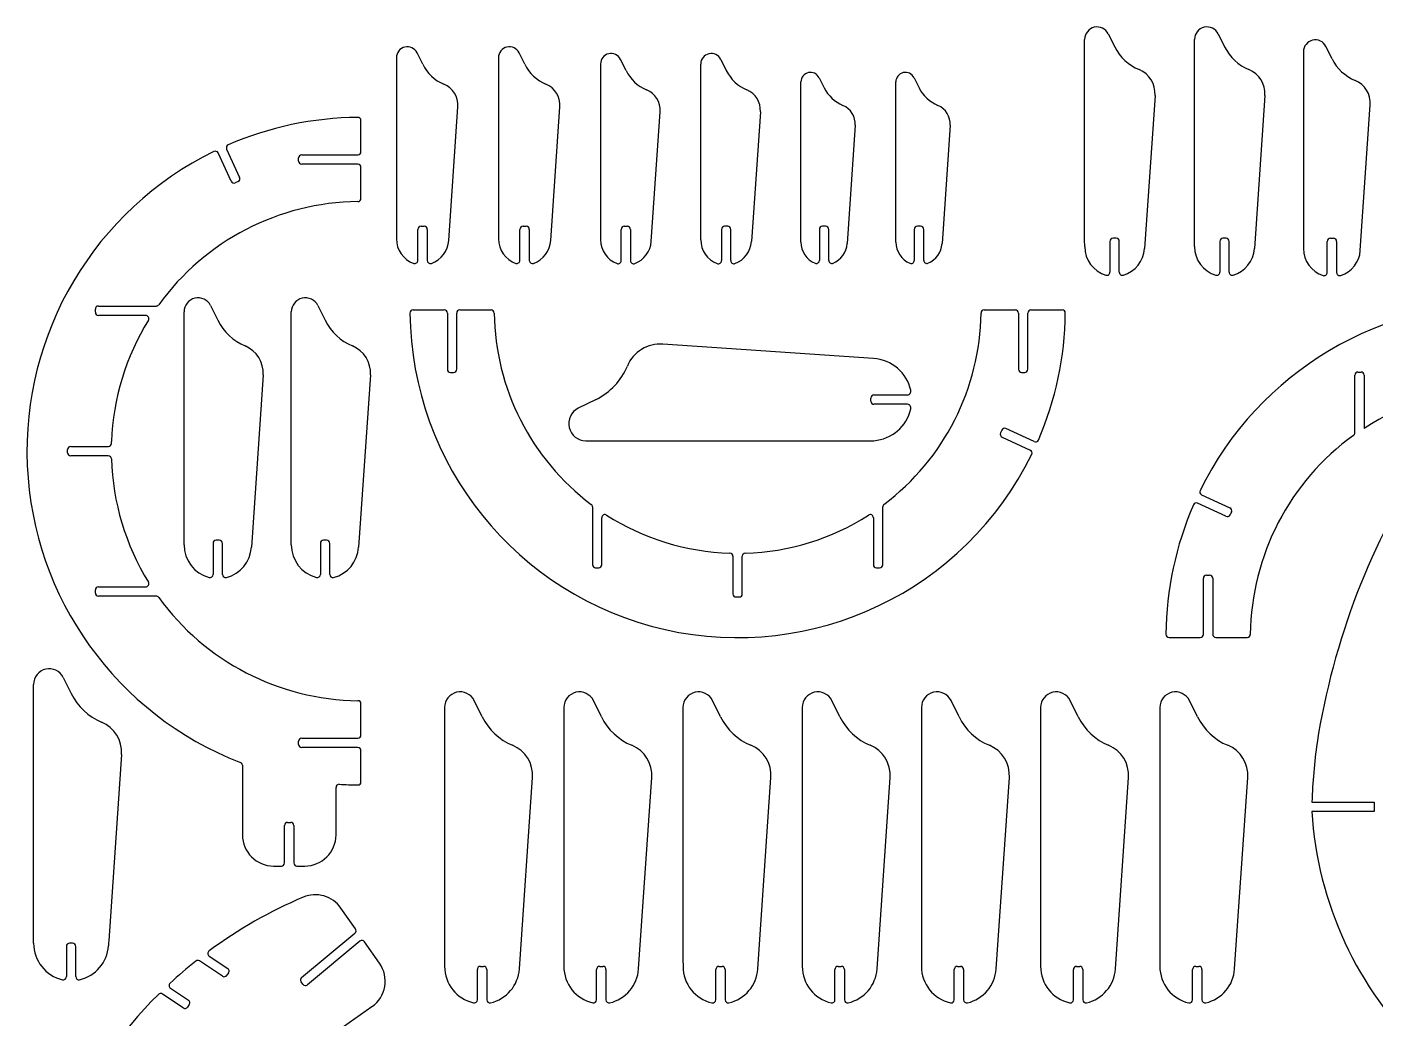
# Model space of a CAD drawing. Extents: x 0 to 401, y 0 to 340.
# Drawn here: x 0 to 215.8, y 181.2 to 340 of the extents above; entities that cross this region are included whole.
import ezdxf

# ---------------------------------------------------------------- set-up
doc = ezdxf.new("R2010")
doc.units = 0
doc.layers.add('WHITE', color=7, linetype='CONTINUOUS')

msp = doc.modelspace()

# ---------------------------------------------------------------- linework, layer by layer
at = {"layer": 'WHITE', "linetype": 'CONTINUOUS'}
for p, q in [((173.111831, 338.878978), (174.142766, 336.800823)), ((190.701659, 338.87545), (191.728627, 336.800823)), ((169.325224, 305.615037), (169.325224, 337.991052)), ((186.913305, 305.615037), (186.913305, 337.991052)), ((208.925887, 334.893347), (207.95096, 336.858018)), ((59.146845, 335.063221), (59.146845, 306.864111)), ((63.353728, 334.012888), (62.454394, 335.832651)), ((75.484741, 335.063221), (75.484741, 306.864111)), ((79.692735, 334.012888), (78.792291, 335.832651)), ((95.900715, 333.013634), (95.030262, 334.783428)), ((111.078373, 334.783428), (111.947729, 333.013628)), ((204.350388, 336.0214), (204.350388, 305.615037)), ((91.822638, 334.033984), (91.822638, 306.703119)), ((107.860757, 306.703119), (107.860757, 334.033984)), ((123.898876, 306.343386), (123.898876, 331.174991)), ((126.818153, 331.85031), (127.626115, 330.246789)), ((139.097616, 306.343386), (139.097616, 331.174991)), ((142.017109, 331.849868), (142.814863, 330.246789)), ((180.586703, 329.016579), (178.908124, 304.494755)), ((198.173852, 329.016589), (196.495096, 304.494755)), ((67.521752, 305.783801), (68.980668, 327.219749)), ((83.858538, 305.783801), (85.318559, 327.219667)), ((99.936617, 305.623923), (101.359735, 326.41892)), ((117.403687, 326.418514), (115.984739, 305.623919)), ((213.452534, 304.194978), (215.051349, 327.497715)), ((53.471049, 320.013259), (53.459945, 325.009575)), ((132.594097, 324.240696), (131.30339, 305.295274)), ((147.791176, 324.240128), (146.492138, 305.295274)), ((32.687557, 315.276768), (30.599104, 319.803415)), ((31.96698, 320.432948), (34.046535, 315.901711)), ((43.979192, 319.513629), (52.971419, 319.513629)), ((43.478452, 318.51437), (43.478452, 319.013999)), ((52.971419, 318.01474), (43.979186, 318.015855)), ((53.471049, 312.518811), (53.469938, 317.515105)), ((33.805618, 315.24679), (33.354289, 315.041461)), ((59.146845, 306.864111), (59.138639, 306.364111)), ((62.584298, 302.596162), (62.584298, 307.572475)), ((63.083928, 308.072105), (63.583558, 308.072105)), ((64.083188, 307.572475), (64.083188, 302.596162)), ((75.484741, 306.864111), (75.476536, 306.364111)), ((78.922195, 302.596162), (78.922195, 307.572475)), ((79.421825, 308.072105), (79.921458, 308.070994)), ((80.421084, 307.572475), (80.421084, 302.596162)), ((91.822638, 306.703119), (91.823448, 306.364111)), ((95.130188, 302.566184), (95.130188, 307.572475)), ((95.629818, 308.072105), (96.129451, 308.070994)), ((96.629077, 307.572475), (96.626829, 302.566197)), ((107.861555, 306.364111), (107.860757, 306.703119)), ((111.178299, 307.572475), (111.178299, 302.566184)), ((112.177554, 308.070994), (111.677929, 308.072105)), ((112.664948, 302.56622), (112.677189, 307.572475)), ((126.856685, 307.572475), (126.856685, 302.596162)), ((127.855939, 308.070994), (127.356314, 308.072105)), ((128.355574, 302.596162), (128.355574, 307.572475)), ((142.055425, 307.572475), (142.055425, 302.596162)), ((143.05579, 308.070994), (142.555055, 308.072105)), ((143.555425, 302.596162), (143.555425, 307.572475)), ((59.138639, 306.364111), (59.138639, 306.063572)), ((75.476536, 306.364111), (75.476536, 306.063572)), ((91.823448, 306.364111), (91.823448, 305.903715)), ((107.861555, 305.903715), (107.861555, 306.364111)), ((123.907288, 305.843386), (123.898876, 306.343386)), ((123.907288, 305.543978), (123.907288, 305.843386)), ((139.096036, 305.843373), (139.097616, 306.343386)), ((139.096036, 305.543978), (139.096036, 305.843373)), ((169.336778, 305.115037), (169.325224, 305.615037)), ((169.336778, 304.814485), (169.336778, 305.115037)), ((173.372226, 305.645014), (173.372226, 300.707561)), ((174.372595, 306.143534), (173.872966, 306.143534)), ((174.869286, 300.707539), (174.871115, 305.645014)), ((186.922639, 305.115037), (186.913305, 305.615037)), ((186.922639, 304.814485), (186.922639, 305.115037)), ((190.959197, 305.645014), (190.959197, 300.707561)), ((191.958457, 306.143534), (191.458827, 306.143534)), ((192.457368, 300.707537), (192.458087, 305.645014)), ((204.349892, 305.115037), (204.348303, 304.504733)), ((204.350388, 305.615037), (204.349892, 305.115037)), ((208.156457, 300.648716), (208.156457, 305.645014)), ((208.657197, 306.143534), (209.155717, 306.143534)), ((209.655347, 305.645014), (209.655347, 300.648716)), ((10.952547, 294.282321), (10.952547, 294.781951)), ((11.452177, 295.281581), (20.685336, 295.280936)), ((19.016573, 293.782691), (11.452177, 293.782691)), ((25.142948, 257.829326), (25.143146, 294.352269)), ((29.404323, 295.349269), (30.559134, 293.003268)), ((42.320421, 257.829326), (42.320421, 294.352269)), ((46.581599, 295.349268), (47.735298, 293.003268)), ((61.815978, 294.66204), (66.802284, 294.660929)), ((67.300804, 294.16241), (67.300804, 285.169072)), ((68.799694, 285.169072), (68.799694, 294.16241)), ((69.300434, 294.66204), (74.306725, 294.66204)), ((153.237142, 294.66204), (158.23344, 294.66204)), ((158.73307, 294.16241), (158.73307, 285.169072)), ((160.23196, 285.169072), (160.23196, 294.16241)), ((160.73159, 294.66204), (165.727888, 294.66204)), ((135.535951, 286.878225), (101.81044, 289.189582)), ((37.810464, 284.259887), (35.924048, 256.660192)), ((54.988844, 284.259813), (53.101323, 256.660192)), ((67.801544, 284.669442), (68.300064, 284.669442)), ((159.2327, 284.669442), (159.73233, 284.669442)), ((212.573185, 274.986615), (212.573185, 284.219775)), ((213.072815, 284.720516), (213.572445, 284.720516)), ((214.072075, 284.219775), (214.072075, 275.687496)), ((135.585174, 281.0471), (140.971924, 281.0471)), ((91.107752, 280.331963), (88.25098, 278.924118)), ((135.085174, 280.0471), (135.085174, 280.5471)), ((140.971924, 279.5471), (135.585174, 279.5471)), ((156.065047, 275.417407), (155.856313, 274.96663)), ((156.095025, 274.297126), (160.621671, 272.208673)), ((161.252315, 273.578769), (156.720369, 275.65814)), ((6.505842, 271.798977), (6.505842, 272.298607)), ((7.005471, 272.798237), (13.031226, 272.798237)), ((13.531226, 273.298237), (13.531226, 273.597589)), ((89.468966, 273.707982), (134.286876, 273.707982)), ((134.286876, 273.707982), (135.085214, 273.70446)), ((135.085214, 273.70446), (135.585174, 273.724113)), ((13.021015, 271.299347), (7.005471, 271.299347)), ((191.938471, 261.61763), (187.411825, 263.706083)), ((188.041358, 265.075069), (192.564833, 262.979187)), ((90.534703, 263.125402), (90.534705, 253.852263)), ((92.032483, 253.852272), (92.032483, 261.38669)), ((135.500281, 261.38669), (135.500281, 253.852272)), ((136.999171, 253.852272), (136.999171, 263.125402)), ((192.81782, 262.316002), (192.601487, 261.870223)), ((25.142948, 257.029909), (25.142948, 257.829326)), ((29.788593, 257.26974), (29.788593, 252.293427)), ((30.787853, 257.76937), (30.288223, 257.76937)), ((31.288593, 252.293427), (31.288593, 257.26974)), ((42.321334, 257.329326), (42.320421, 257.829326)), ((42.321334, 257.029909), (42.321334, 257.329326)), ((46.965868, 257.26974), (46.965868, 252.293427)), ((47.965131, 257.768259), (47.465498, 257.76937)), ((48.464758, 252.293427), (48.464758, 257.26974)), ((113.018047, 255.212375), (113.018049, 249.195713)), ((114.515827, 249.195721), (114.515827, 255.222281)), ((91.033223, 253.352642), (91.533963, 253.352642)), ((135.999911, 253.352642), (136.499541, 253.352642)), ((188.332254, 242.701643), (188.332254, 251.693871)), ((188.830774, 252.193501), (189.330404, 252.193501)), ((189.830033, 251.693871), (189.830033, 242.701643)), ((10.952547, 249.315633), (10.952547, 249.815263)), ((11.452177, 250.314892), (19.016573, 250.314892)), ((20.685337, 248.816003), (11.452177, 248.816003)), ((113.516567, 248.696092), (114.017307, 248.696092)), ((182.845208, 242.202014), (187.832624, 242.202014)), ((190.330774, 242.202014), (195.335955, 242.202014)), ((5.806629, 235.805232), (7.095405, 233.208676)), ((1.069869, 193.227183), (1.069869, 234.696463)), ((53.471049, 226.582474), (53.461131, 231.578816)), ((66.86113, 230.989209), (66.86113, 190.319338)), ((72.877784, 229.490319), (71.597621, 232.098387)), ((85.946991, 230.989209), (85.946991, 190.319338)), ((91.962534, 229.490319), (90.683759, 232.097963)), ((105.022859, 230.989209), (105.022859, 190.319338)), ((111.048396, 229.490319), (109.75935, 232.098387)), ((124.10872, 230.989209), (124.10872, 190.319338)), ((130.134257, 229.490319), (128.845487, 232.097966)), ((143.195692, 230.989209), (143.195692, 190.319338)), ((149.210125, 229.490319), (147.931073, 232.098387)), ((162.280442, 230.989209), (162.280442, 190.319338)), ((168.297096, 229.490319), (167.016934, 232.098387)), ((181.356311, 230.989209), (181.356311, 190.319338)), ((187.382957, 229.490319), (186.09482, 232.09444)), ((43.478452, 225.083584), (43.478452, 225.583214)), ((52.971419, 224.585064), (43.979191, 224.585069)), ((43.979192, 226.082844), (52.971419, 226.082844)), ((15.146501, 223.485053), (13.100956, 193.616895)), ((53.471049, 219.088025), (53.469934, 224.08433)), ((34.486225, 221.726071), (34.486225, 210.594318)), ((49.475121, 210.594318), (49.475121, 218.198684)), ((78.832262, 189.110233), (80.930707, 219.767522)), ((97.919233, 189.110233), (100.016568, 219.767522)), ((117.003984, 189.110233), (119.098728, 219.767773)), ((136.089845, 189.110233), (138.184589, 219.767773)), ((155.165713, 189.110233), (157.270456, 219.767855)), ((174.252684, 189.110233), (176.35002, 219.767522)), ((193.337435, 189.110233), (195.432185, 219.767855)), ((205.694736, 215.850615), (215.690875, 215.850424)), ((215.690875, 215.850424), (215.690875, 214.351534)), ((215.690875, 214.351534), (205.698278, 214.351534)), ((41.230117, 206.097649), (41.230117, 212.094318)), ((41.729747, 212.592837), (42.229378, 212.592832)), ((42.730117, 212.094318), (42.730117, 206.097649)), ((39.482523, 205.598019), (40.731598, 205.598019)), ((43.229747, 205.598019), (44.478822, 205.598019)), ((52.596976, 195.522108), (50.263426, 198.863008)), ((43.965703, 187.745208), (52.51287, 194.855977)), ((6.315982, 192.727554), (6.315982, 187.881144)), ((7.315247, 193.226068), (6.815612, 193.227183)), ((7.815114, 187.881144), (7.815982, 192.727554)), ((13.073334, 193.317467), (13.050993, 192.817487)), ((13.100956, 193.616895), (13.073334, 193.317467)), ((53.305106, 193.568579), (44.897401, 186.572114)), ((56.448843, 190.029552), (54.034249, 193.471399)), ((31.315315, 187.947777), (27.62131, 190.399278)), ((29.170163, 191.178701), (32.146846, 189.200167)), ((66.86113, 190.319338), (66.855121, 189.819338)), ((85.946991, 190.319338), (85.940982, 189.819338)), ((105.022859, 190.319338), (105.025733, 189.819338)), ((124.10872, 190.319338), (124.111594, 189.819338)), ((143.195692, 190.319338), (143.187462, 189.819338)), ((162.280442, 190.319338), (162.273323, 189.819338)), ((181.356311, 190.319338), (181.359184, 189.819338)), ((32.286743, 188.510677), (32.00695, 188.090988)), ((66.855121, 189.819338), (66.855121, 189.51993)), ((72.107243, 184.165008), (72.107243, 189.0203)), ((72.606873, 189.51993), (73.106506, 189.518818)), ((73.606133, 189.0203), (73.606133, 184.165008)), ((85.940982, 189.819338), (85.940982, 189.51993)), ((91.193104, 184.165008), (91.193104, 189.0203)), ((91.692734, 189.51993), (92.192359, 189.518818)), ((92.691994, 189.0203), (92.691994, 184.165008)), ((105.025733, 189.819338), (105.025733, 189.51993)), ((110.270083, 184.165008), (110.270083, 189.0203)), ((110.768603, 189.51993), (111.268233, 189.51993)), ((111.768973, 189.0203), (111.768973, 184.165008)), ((124.111594, 189.819338), (124.111594, 189.51993)), ((129.354834, 184.165008), (129.354834, 189.0203)), ((129.854464, 189.51993), (130.354088, 189.518818)), ((130.853724, 189.0203), (130.853724, 184.165008)), ((143.187462, 189.819338), (143.187462, 189.51993)), ((148.441805, 184.165008), (148.441805, 189.0203)), ((148.941435, 189.51993), (149.441065, 189.51882)), ((149.939585, 189.0203), (149.939585, 184.165008)), ((162.273323, 189.819338), (162.273323, 189.51993)), ((167.526556, 184.165008), (167.526556, 189.0203)), ((168.026186, 189.51993), (168.525816, 189.51993)), ((169.025446, 189.0203), (169.025446, 184.165008)), ((181.359184, 189.819338), (181.359184, 189.51993)), ((186.602424, 184.165008), (186.602424, 189.0203)), ((187.102054, 189.51993), (187.601684, 189.51993)), ((188.101314, 189.0203), (188.101314, 184.165008)), ((22.972515, 186.030735), (25.85151, 184.123927)), ((44.167941, 186.663157), (43.878156, 187.072854)), ((25.01998, 182.871536), (21.674604, 185.093209)), ((25.991406, 183.434438), (25.711614, 183.014749)), ((47.035817, 177.340064), (55.220864, 183.075815))]:
    msp.add_line(p, q, dxfattribs=at)
for centre, radius, start, end in [((171.322633, 337.991052), 1.997409, 26.39384, 180), ((188.910714, 337.991052), 1.997409, 26.28091, 180), ((60.886153, 335.080253), 1.739392, 25.630375, 180.561049), ((77.22405, 335.080253), 1.739392, 25.630375, 180.561049), ((180.946673, 340.157105), 7.586685, -153.743452, -112.610303), ((198.532475, 340.157225), 7.586685, -153.742443, -112.5322), ((206.247871, 336.0214), 1.897483, 26.16189, 180), ((93.508203, 334.058803), 1.685748, 25.458285, 180.843613), ((109.555451, 334.039971), 1.694704, 26.020602, 180.202438), ((215.390663, 338.079616), 7.207332, -153.762874, -112.580804), ((69.298213, 336.940719), 6.626394, -153.778419, -112.611), ((85.63722, 336.940719), 6.626394, -153.778419, -112.6199), ((101.665335, 335.860408), 6.429228, -153.7182, -112.5826), ((117.712348, 335.860408), 6.429229, -153.718151, -112.5735), ((125.436625, 331.174991), 1.53775, 26.05034, 180), ((140.635366, 331.174991), 1.53775, 26.03203, 180), ((176.432181, 329.307485), 4.164695, -4.0054, 67.44123), ((194.029564, 329.313395), 4.154903, -4.096412, 67.415469), ((65.353233, 327.467026), 3.635853, -3.899738, 67.398775), ((81.691161, 327.467476), 3.635853, -3.908141, 67.396565), ((132.882263, 332.833676), 5.858249, -153.795248, -112.663166), ((148.070969, 332.833762), 5.858249, -153.794318, -112.5822), ((211.105634, 327.772247), 3.955254, -3.980069, 67.438774), ((97.839148, 326.666285), 3.529267, -4.019137, 67.382638), ((113.887535, 326.670176), 3.525147, -4.093859, 67.362351), ((129.387032, 324.461075), 3.214627, -3.931, 67.34969), ((144.584458, 324.45808), 3.214117, -3.888259, 67.366711), ((53.475103, 272.047825), 53.463831, 90.550502, 113.42952), ((52.961427, 325.010668), 0.49852, -0.1257, 90.00001), ((53.455794, 272.045646), 53.455794, 116.112503, 248.844653), ((30.146057, 319.598333), 0.497303, 24.354903, 116.004212), ((32.422933, 320.644936), 0.502824, 114.204448, 204.935295), ((43.97697, 319.015115), 0.49852, 89.744641, 180.128177), ((52.971418, 320.01326), 0.499631, -89.999859, -0.000142), ((43.976971, 318.51437), 0.49852, 180, 270.2545), ((52.971419, 317.51622), 0.49852, -0.1282, 90), ((33.136114, 315.485502), 0.494745, -155.045249, -63.8333), ((33.596883, 315.695347), 0.494745, -65.045249, 24.65234), ((53.46154, 272.045716), 39.976471, 90.70248, 144.07987), ((52.97142, 312.518812), 0.49963, -90.00026, -0.000142), ((63.082816, 307.573587), 0.49852, 89.87225, 180.12775), ((63.584669, 307.573587), 0.49852, -0.12775, 90.12775), ((79.420713, 307.573587), 0.49852, 89.87225, 180.12775), ((79.922565, 307.572475), 0.49852, 0, 90.12726), ((95.628706, 307.573587), 0.49852, 89.87225, 180.12775), ((96.130558, 307.572475), 0.49852, 0, 90.12726), ((111.676818, 307.573587), 0.49852, 89.87225, 180.12775), ((112.178669, 307.572475), 0.49852, 0, 90.12823), ((127.355203, 307.573587), 0.49852, 89.87225, 180.12775), ((127.857055, 307.572475), 0.49852, 0, 90.12823), ((142.553944, 307.573587), 0.49852, 89.87225, 180.12775), ((143.056906, 307.572475), 0.49852, 0, 90.12823), ((63.332633, 306.073586), 4.194005, -179.8632, -109.7589), ((63.337129, 306.075201), 4.194756, -70.277798, -3.983417), ((79.670529, 306.073586), 4.194005, -179.8632, -109.7589), ((79.673887, 306.074792), 4.194756, -70.261275, -3.977825), ((95.880727, 305.897199), 4.057284, 179.907974, 249.512926), ((95.880732, 305.903712), 4.065524, -69.4423, -3.9462), ((111.926634, 305.902601), 4.065079, 179.9843, 249.4366), ((111.927037, 305.908416), 4.067663, -69.573216, -4.010604), ((127.606129, 305.543145), 3.698841, 179.987087, 247.101377), ((127.606401, 305.547159), 3.705561, -66.986943, -3.897685), ((142.794877, 305.543978), 3.698841, 180, 247.1063), ((142.795095, 305.547197), 3.705616, -66.986414, -3.898214), ((174.122784, 304.807943), 4.786011, 179.921678, 253.129122), ((173.870745, 305.645019), 0.49852, 89.744784, 180.000568), ((174.372596, 305.645014), 0.49852, 0, 90.00001), ((174.122781, 304.823401), 4.796616, -73.0812, -3.928762), ((191.709757, 304.808766), 4.787121, 179.931548, 253.119252), ((191.457717, 305.645016), 0.49852, 89.872392, 180.000142), ((191.959567, 305.645014), 0.49852, 0, 90.127607), ((191.709752, 304.823401), 4.796616, -73.0686, -3.928762), ((208.903201, 304.509227), 4.554901, -179.943474, -107.871677), ((208.654977, 305.645019), 0.49852, 89.744784, 180.000568), ((209.156827, 305.645014), 0.498521, 0, 90.127607), ((62.084489, 302.596629), 0.499809, -109.847476, -0.053589), ((64.583926, 302.597954), 0.500741, -179.7949, -70.303842), ((78.422386, 302.596629), 0.499809, -109.847476, -0.053589), ((80.921823, 302.597954), 0.500741, -179.7949, -70.303842), ((94.630383, 302.56665), 0.499805, -109.847216, -0.053394), ((97.128708, 302.565715), 0.50188, 179.945033, 290.972668), ((110.674988, 302.568003), 0.503315, -110.490602, -0.207014), ((113.166826, 302.565074), 0.50188, 179.8692, 291.0011), ((126.358165, 302.596162), 0.49852, -112.5605, 0), ((128.866092, 302.610992), 0.510733, -178.336069, -68.285219), ((141.553757, 302.597526), 0.50167, -113.222797, -0.155763), ((144.055046, 302.599104), 0.49963, -179.662569, -67.802853), ((208.903191, 304.51533), 4.560608, -71.954126, -4.027963), ((172.872595, 300.707884), 0.49963, -106.127708, -0.036988), ((175.37071, 300.713525), 0.50146, -179.315962, -72.838632), ((190.459255, 300.707977), 0.499942, -106.212627, -0.047667), ((192.958788, 300.713862), 0.50146, -179.277251, -72.85023), ((207.657937, 300.648716), 0.49852, -107.8214, 0), ((210.165818, 300.667307), 0.51081, -177.914199, -72.905663), ((27.39037, 294.352269), 2.247224, 26.33754, 180), ((44.567645, 294.352269), 2.247224, 26.33751, 180), ((235.795018, 242.205401), 53.454795, 21.164121, 153.874729), ((11.451066, 294.783062), 0.49852, 89.87225, 180.12775), ((11.451066, 294.281209), 0.49852, 179.87225, 270.12775), ((19.016573, 293.284171), 0.49852, -31.157, 90), ((20.67457, 295.781096), 0.500276, -88.766912, -34.437091), ((61.814761, 294.163522), 0.49852, 89.860072, 181.143977), ((113.765565, 294.629698), 52.451385, -179.479888, -26.11703), ((66.802285, 294.16241), 0.49852, 0, 90.00001), ((69.298212, 294.163525), 0.49852, 89.744641, 180.128177), ((74.306666, 294.167984), 0.494056, 0.50622, 89.993088), ((113.760137, 294.658327), 38.962466, -179.285332, -126.959868), ((113.766857, 294.667339), 38.9738, -53.040011, -0.72761), ((153.235955, 294.163521), 0.49852, 89.863572, 178.977646), ((158.234552, 294.163521), 0.49852, -0.12775, 90.12775), ((160.730478, 294.163521), 0.49852, 89.87225, 180.12775), ((113.766131, 294.666793), 52.463898, -23.399864, -0.560546), ((165.729099, 294.163522), 0.49852, -1.148714, 90.139122), ((53.467099, 272.059283), 39.965489, 148.356886, 177.794091), ((38.212353, 296.77936), 8.534087, -153.73831, -112.605), ((55.388518, 296.77936), 8.534087, -153.73831, -112.5912), ((101.4062, 283.479908), 5.723966, 85.950272, 157.401699), ((33.136717, 284.574284), 4.68431, -3.848426, 67.463839), ((50.315042, 284.573386), 4.68431, -3.838308, 67.467313), ((67.801544, 285.170184), 0.500741, -179.872818, -90), ((68.300063, 285.169073), 0.499631, -89.999856, -0.000144), ((86.492283, 289.683924), 10.42889, -63.732296, -22.5804), ((135.077134, 280.297273), 6.596927, 13.174917, 86.01185), ((159.232701, 285.169073), 0.499631, -179.999858, -90.000141), ((159.732329, 285.169073), 0.499631, -89.999858, -0.000142), ((213.0717, 284.221997), 0.49852, 89.871823, 180.255359), ((213.57356, 284.221997), 0.49852, -0.255359, 90.128177), ((135.585174, 280.5471), 0.5, 90, 180), ((140.899321, 281.660166), 0.61735, -83.246139, 13.174917), ((236.099632, 241.577276), 40.604438, 92.1634, 122.853399), ((89.481954, 276.461284), 2.753333, 116.556812, 269.729737), ((135.585174, 280.0471), 0.5, 180, 270), ((135.076291, 280.300875), 6.596421, -85.575509, -13.124), ((140.907189, 278.941408), 0.609142, -13.124, 83.899512), ((156.305638, 274.749529), 0.499025, 154.211454, 245.03599), ((156.513603, 275.208673), 0.494745, 65.29645, 155.045249), ((235.794862, 242.208118), 39.962325, 125.899139, 179.292394), ((212.074666, 274.986615), 0.49852, -54.7272, 0), ((7.00436, 272.299718), 0.49852, 89.87225, 180.12775), ((13.031226, 273.298237), 0.5, -90, 0), ((160.411504, 271.756043), 0.499044, -25.616977, 65.093417), ((161.461049, 274.027326), 0.494745, -114.954751, -23.3821), ((7.00436, 271.797865), 0.49852, 179.87225, 270.12775), ((13.021015, 270.800827), 0.49852, 2.163246, 90), ((53.455907, 272.045463), 39.955536, -178.241915, -148.341062), ((322.990276, 206.969225), 117.906099, 146.9566, 171.0392), ((188.25218, 265.527938), 0.499535, 154.444532, 245.036854), ((90.036184, 263.125125), 0.49852, 0.031855, 53.353124), ((137.497913, 263.125017), 0.498742, 126.659704, 179.955801), ((235.801132, 242.216469), 53.457833, 156.59063, 179.470445), ((187.198535, 263.258559), 0.495752, 64.517503, 156.636374), ((92.530474, 261.388861), 0.497996, 56.971153, 180.24976), ((113.760063, 294.664252), 38.972861, -122.531464, -91.798022), ((114.098414, 293.680483), 37.969143, -88.63348, -57.084569), ((135.001763, 261.387898), 0.49852, -0.138832, 122.915431), ((192.147206, 262.066187), 0.494745, -114.954751, -23.334), ((192.369263, 262.524736), 0.494745, -24.954751, 66.71573), ((30.536928, 257.02746), 5.39398, 179.973984, 255.196221), ((30.287112, 257.270852), 0.49852, 89.87225, 180.12775), ((30.790075, 257.270855), 0.49852, -0.128177, 90.255359), ((47.715313, 257.027158), 5.39398, 179.970782, 255.195443), ((47.464387, 257.270852), 0.49852, 89.87225, 180.12775), ((47.966238, 257.26974), 0.49852, 0, 90.12726), ((30.543151, 257.029105), 5.393528, -75.230527, -3.922046), ((47.721262, 257.028728), 5.392669, -75.249502, -3.918666), ((112.519528, 255.212375), 0.49852, 0, 87.96387), ((115.015827, 255.222281), 0.5, 91.36652, 180), ((91.033223, 253.851162), 0.49852, 179.8734, 270), ((91.532853, 253.852271), 0.49963, -89.872676, 0.000142), ((135.999912, 253.852273), 0.499631, -179.999859, -90.000141), ((136.49954, 253.852273), 0.499631, -89.999858, -0.000141), ((19.017515, 250.815633), 0.500741, -90.107771, 31.106308), ((29.290074, 252.293427), 0.49852, -105.2778, 0), ((31.789317, 252.297672), 0.500741, -179.514195, -75.09372), ((46.467349, 252.293427), 0.49852, -105.154, 0), ((48.965481, 252.297672), 0.500741, -179.514195, -75.09372), ((188.830774, 251.694981), 0.498521, 90, 180.127607), ((189.331515, 251.694982), 0.49852, -0.12775, 90.12775), ((11.451066, 249.816374), 0.49852, 89.87225, 180.12775), ((11.451066, 249.314521), 0.49852, 179.87225, 270.12775), ((20.685337, 248.317483), 0.49852, 35.16825, 90), ((53.466545, 272.045654), 39.969209, -144.092576, -90.70978), ((113.516567, 249.194611), 0.49852, 179.8734, 270), ((114.016197, 249.19572), 0.49963, -89.872676, 0.000141), ((182.845231, 242.70174), 0.499726, 178.99048, 269.997395), ((187.832623, 242.701645), 0.499631, -89.999859, -0.000141), ((190.330774, 242.702755), 0.500741, -179.872818, -90), ((195.327147, 242.710451), 0.508513, -89.007615, -0.992436), ((3.568018, 234.696463), 2.498149, 26.34892, 180), ((15.604899, 237.390437), 9.481488, -153.829439, -112.661542), ((69.359219, 230.98933), 2.498089, 26.356961, 180.002775), ((88.44514, 230.989209), 2.498149, 26.34852, 180), ((107.520949, 230.98933), 2.498089, 26.356961, 180.002775), ((126.60687, 230.989209), 2.498149, 26.3486, 180), ((145.692785, 230.991341), 2.497095, 26.316786, 180.048915), ((164.778532, 230.98933), 2.498089, 26.356961, 180.002775), ((183.85446, 230.989209), 2.498149, 26.25839, 180), ((52.962537, 231.580993), 0.498599, -0.2501, 88.97925), ((81.380374, 233.6861), 9.481487, -153.735003, -112.5693), ((100.465125, 233.6861), 9.481487, -153.735003, -112.563), ((119.550986, 233.6861), 9.481487, -153.735003, -112.6188), ((138.636847, 233.6861), 9.481487, -153.735003, -112.6188), ((157.712715, 233.6861), 9.481487, -153.735003, -112.563), ((176.799686, 233.6861), 9.481487, -153.735003, -112.5693), ((195.885547, 233.6861), 9.481487, -153.735003, -112.625), ((9.954398, 223.83562), 5.203925, -3.8627, 67.42903), ((43.97697, 225.584329), 0.49852, 89.744641, 180.128177), ((43.976971, 225.083584), 0.49852, 180, 270.2551), ((52.971418, 226.582475), 0.499631, -89.999859, -0.000142), ((52.971419, 224.086545), 0.49852, -0.2545, 90), ((75.745784, 220.131423), 5.197677, -4.014692, 67.422135), ((94.831626, 220.130982), 5.197666, -4.009825, 67.423609), ((113.907316, 220.128435), 5.203925, -3.974108, 67.432646), ((132.993177, 220.128435), 5.203925, -3.974108, 67.432646), ((152.078759, 220.124394), 5.203925, -3.928612, 67.446811), ((171.165109, 220.13143), 5.197666, -4.01478, 67.422222), ((190.240799, 220.128884), 5.203925, -3.978169, 67.431073), ((308.437567, 211.653054), 102.828541, 172.354274, 177.66048), ((33.987705, 221.726071), 0.49852, 0, 69.32541), ((49.97408, 218.199834), 0.49896, 86.606584, 180.132011), ((53.459861, 272.045383), 53.459307, -93.706868, -90.534232), ((52.9713, 219.088051), 0.49975, -91.134097, -0.002965), ((263.824106, 217.817867), 58.229094, -176.587209, -133.742191), ((41.728637, 212.094319), 0.49852, 89.872392, 180.000142), ((42.231598, 212.094318), 0.49852, 0, 90.25507), ((39.482523, 210.594318), 4.996299, 180, 270), ((44.478822, 210.594318), 4.996299, -90, 0), ((40.730488, 206.097648), 0.49963, -89.872676, 0.000142), ((43.229748, 206.09765), 0.499631, -179.999858, -90.000141), ((46.166563, 195.997684), 4.999437, 34.968744, 112.940426), ((72.805984, 133.033043), 73.367592, 112.933053, 126.515741), ((52.194217, 195.234585), 0.494858, -49.914618, 35.52245), ((7.064315, 193.231244), 5.994448, -179.961186, -103.092497), ((6.814501, 192.728665), 0.49852, 89.87225, 180.12775), ((7.317462, 192.727554), 0.49852, 0, 90.25462), ((7.073154, 193.230346), 5.992079, -76.967205, -3.95086), ((53.62493, 193.184244), 0.5, 35.051212, 129.765508), ((72.809402, 133.039447), 73.370664, 128.601659, 132.85819), ((27.341517, 189.9807), 0.50348, 56.239846, 127.7496), ((29.443741, 191.595712), 0.498742, 126.216206, 236.733304), ((52.349187, 187.168227), 4.999437, -54.942362, 34.912833), ((5.814998, 187.881698), 0.500985, -102.51573, -0.063323), ((8.315612, 187.881144), 0.500498, 180, 282.5564), ((31.588371, 188.370781), 0.50348, -122.8429, -33.760154), ((31.869209, 188.784897), 0.499531, -33.29532, 56.234381), ((72.846695, 189.516813), 5.991575, 179.970195, 256.893902), ((72.605762, 189.021411), 0.49852, 89.87225, 180.12775), ((73.107613, 189.0203), 0.49852, 0, 90.12726), ((72.852268, 189.521234), 5.994101, -76.852465, -3.931717), ((91.932556, 189.516813), 5.991575, 179.970195, 256.893902), ((91.691623, 189.021411), 0.49852, 89.87225, 180.12775), ((92.193475, 189.0203), 0.49852, 0, 90.12823), ((91.939257, 189.521498), 5.994101, -76.863541, -3.934241), ((111.017305, 189.514941), 5.991575, 179.952292, 256.890251), ((110.768603, 189.02141), 0.498521, 90, 180.127607), ((111.270454, 189.021415), 0.49852, -0.128177, 90.255359), ((111.02375, 189.521439), 5.994355, -76.850674, -3.933508), ((130.103166, 189.514683), 5.991575, 179.949828, 256.889879), ((129.853352, 189.021411), 0.49852, 89.87225, 180.12775), ((130.355204, 189.0203), 0.49852, 0, 90.12823), ((130.111928, 189.521964), 5.992079, -76.966441, -3.940046), ((149.179036, 189.51737), 5.991575, 179.975518, 256.895098), ((148.940324, 189.021411), 0.49852, 89.87225, 180.12775), ((149.441065, 189.0203), 0.49852, 0, 90.00001), ((149.185221, 189.521379), 5.994609, -76.837805, -3.932774), ((168.264897, 189.51709), 5.991575, 179.972844, 256.894576), ((168.025074, 189.021411), 0.49852, 89.87225, 180.12775), ((168.526927, 189.021411), 0.49852, -0.12775, 90.12775), ((168.272469, 189.521702), 5.994355, -76.86175, -3.936033), ((187.350757, 189.514683), 5.991575, 179.949828, 256.889954), ((187.100943, 189.021411), 0.49852, 89.87225, 180.12775), ((187.602796, 189.021411), 0.49852, -0.12775, 90.12775), ((187.357201, 189.521439), 5.994355, -76.850674, -3.933508), ((23.242332, 186.453313), 0.501371, 132.4871, 237.4417), ((44.286742, 187.361529), 0.500276, 129.9205, 215.242037), ((44.574917, 186.956119), 0.501454, -144.251785, -49.97678), ((72.808702, 133.038889), 73.370716, 134.872568, 155.067048), ((21.394812, 184.67463), 0.50348, 56.239846, 134.2816), ((25.573872, 183.708658), 0.499531, -33.29532, 56.234381), ((71.608724, 184.165008), 0.49852, -104.0054, 0), ((74.106868, 184.173089), 0.5008, -179.075396, -77.450745), ((90.694585, 184.165008), 0.49852, -104.0054, 0), ((93.192729, 184.173089), 0.5008, -179.075396, -77.450745), ((109.771564, 184.165008), 0.49852, -103.1306, 0), ((112.278367, 184.182135), 0.509682, -178.074306, -77.647146), ((128.856314, 184.165008), 0.49852, -103.0041, 0), ((131.354459, 184.173089), 0.5008, -179.075396, -77.450745), ((147.943286, 184.165008), 0.49852, -104.2541, 0), ((150.441411, 184.174222), 0.501911, -178.948092, -77.476671), ((167.028036, 184.165008), 0.49852, -104.1288, 0), ((169.526181, 184.173089), 0.5008, -179.075396, -77.450745), ((186.103905, 184.165008), 0.49852, -103.0032, 0), ((188.61178, 184.183263), 0.510792, -177.951891, -77.669985), ((25.293035, 183.294542), 0.50348, -122.8427, -33.760154)]:
    msp.add_arc(centre, radius, start, end, dxfattribs=at)

doc.saveas('drawing.dxf')
